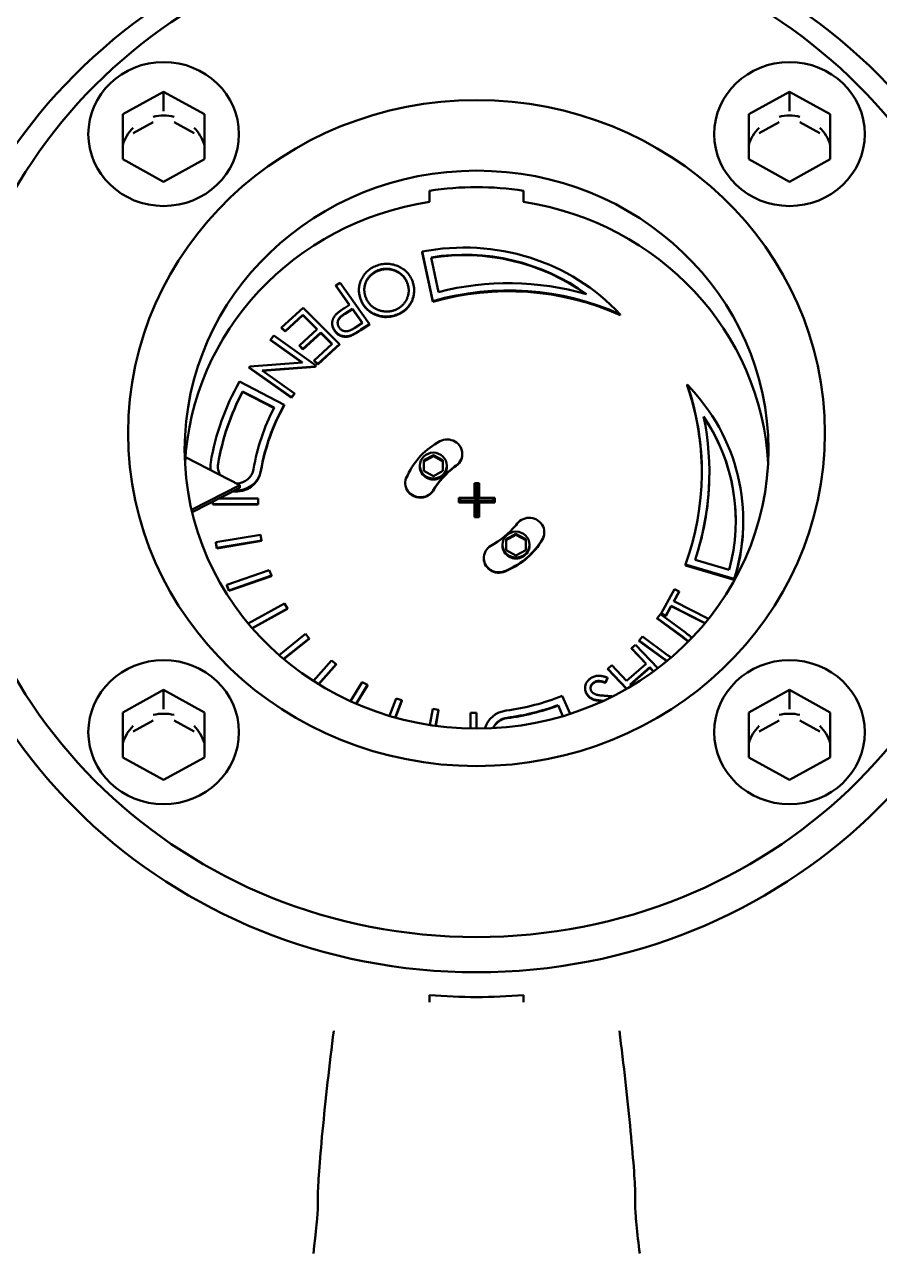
# Model space of a CAD drawing. Header units: inches. Extents: x 11 to 1621, y 11 to 1332.
# Drawn here: x 759.847 to 761.634, y 372.931 to 375.501 of the extents above; entities that cross this region are included whole.
import ezdxf

# ---------------------------------------------------------------- set-up
doc = ezdxf.new("R2010")
doc.units = ezdxf.units.IN
doc.header["$LTSCALE"] = 48
doc.header["$MEASUREMENT"] = 0
doc.layers.add('Visible (ANSI)', color=7, linetype='Continuous', lineweight=50)

msp = doc.modelspace()

# ---------------------------------------------------------------- linework, layer by layer
at = {"layer": 'Visible (ANSI)'}
for p, q in [((760.052028, 375.313733), (760.137267, 375.360795)), ((760.137267, 375.360795), (760.222506, 375.313733)), ((760.137267, 375.360795), (760.137267, 375.320508)), ((761.360454, 375.313733), (761.445693, 375.360795)), ((761.445693, 375.360795), (761.530932, 375.313733)), ((761.445693, 375.360795), (761.445693, 375.320508)), ((760.052028, 375.219608), (760.052028, 375.313733)), ((760.073769, 375.273938), (760.115527, 375.296994)), ((760.159007, 375.296994), (760.200766, 375.273938)), ((760.222506, 375.313733), (760.222506, 375.219608)), ((761.360454, 375.219608), (761.360454, 375.313733)), ((761.382195, 375.273938), (761.423953, 375.296994)), ((761.467433, 375.296994), (761.509192, 375.273938)), ((761.530932, 375.313733), (761.530932, 375.219608)), ((760.137267, 375.172546), (760.052028, 375.219608)), ((760.222506, 375.219608), (760.137267, 375.172546)), ((761.445693, 375.172546), (761.360454, 375.219608)), ((761.530932, 375.219608), (761.445693, 375.172546)), ((760.693055, 375.153666), (760.693055, 375.130645)), ((760.889905, 375.130645), (760.889905, 375.153666)), ((760.677595, 375.02636), (760.699913, 374.923012)), ((760.677595, 375.024518), (760.677595, 375.02636)), ((760.699913, 374.92117), (760.677595, 375.024518)), ((760.711904, 374.941948), (760.696262, 375.014381)), ((760.586071, 374.987324), (760.586071, 374.986403)), ((760.497386, 374.95548), (760.506418, 374.96135)), ((760.506418, 374.96135), (760.567807, 374.874958)), ((760.64607, 374.962637), (760.64607, 374.961716)), ((760.497386, 374.954559), (760.497386, 374.95548)), ((760.525916, 374.915314), (760.497386, 374.95548)), ((760.525469, 374.915022), (760.497386, 374.954559)), ((760.545527, 374.945974), (760.545527, 374.945053)), ((760.660998, 374.945459), (760.660998, 374.944538)), ((760.383841, 374.8675), (760.42889, 374.908806)), ((760.42889, 374.908806), (760.50481, 374.833078)), ((760.516531, 374.897089), (760.531945, 374.906846)), ((760.516531, 374.896168), (760.531945, 374.905925)), ((760.525916, 374.915314), (760.519468, 374.911111)), ((760.531945, 374.906846), (760.552813, 374.877471)), ((760.531945, 374.906846), (760.531945, 374.905925)), ((760.531945, 374.905925), (760.552366, 374.87718)), ((760.549944, 374.925132), (760.549944, 374.924211)), ((760.699913, 374.923012), (760.699913, 374.92117)), ((760.391305, 374.860046), (760.428448, 374.894108)), ((760.428448, 374.893188), (760.391305, 374.859125)), ((760.428448, 374.893188), (760.428448, 374.894108)), ((760.428448, 374.894108), (760.458238, 374.864396)), ((760.457757, 374.863955), (760.428448, 374.893188)), ((760.625467, 374.894055), (760.625467, 374.894976)), ((761.091841, 374.895233), (761.091841, 374.893391)), ((760.383841, 374.866579), (760.383841, 374.8675)), ((760.391305, 374.860046), (760.383841, 374.8675)), ((760.391305, 374.859125), (760.383841, 374.866579)), ((760.391305, 374.860046), (760.391305, 374.859125)), ((760.458238, 374.864396), (760.421095, 374.830333)), ((760.428536, 374.822921), (760.465679, 374.856983)), ((760.465679, 374.856063), (760.428536, 374.822)), ((760.465679, 374.856063), (760.465679, 374.856983)), ((760.465679, 374.856983), (760.489418, 374.833311)), ((760.488937, 374.832869), (760.465679, 374.856063)), ((760.489567, 374.87674), (760.489567, 374.875819)), ((760.495001, 374.860374), (760.495001, 374.861295)), ((760.552813, 374.877471), (760.536847, 374.867081)), ((760.54981, 374.863259), (760.567807, 374.874958)), ((760.567807, 374.874037), (760.54981, 374.862338)), ((760.567807, 374.874037), (760.567807, 374.874958)), ((760.360691, 374.841953), (760.367492, 374.850695)), ((760.360691, 374.841032), (760.360691, 374.841953)), ((760.427446, 374.794522), (760.360691, 374.841953)), ((760.426274, 374.794434), (760.360691, 374.841032)), ((760.367492, 374.850695), (760.4558, 374.787955)), ((760.421095, 374.829412), (760.421095, 374.830333)), ((760.421095, 374.830333), (760.428536, 374.822921)), ((760.428536, 374.822), (760.421095, 374.829412)), ((760.489418, 374.833311), (760.451944, 374.798952)), ((760.45943, 374.791476), (760.50481, 374.833078)), ((760.50481, 374.832157), (760.45943, 374.790556)), ((760.50481, 374.832157), (760.50481, 374.833078)), ((760.527992, 374.850047), (760.527992, 374.850968)), ((760.428536, 374.822), (760.428536, 374.822921)), ((760.317431, 374.786265), (760.315952, 374.784365)), ((760.315952, 374.783444), (760.315952, 374.784365)), ((760.40426, 374.721624), (760.315952, 374.784365)), ((760.40426, 374.720703), (760.315952, 374.783444)), ((760.317431, 374.786265), (760.427446, 374.794522)), ((760.454365, 374.786117), (760.343135, 374.777987)), ((760.343135, 374.777987), (760.41073, 374.729966)), ((760.454365, 374.785197), (760.34431, 374.777152)), ((760.451944, 374.798031), (760.451944, 374.798952)), ((760.451944, 374.798952), (760.45943, 374.791476)), ((760.45943, 374.790556), (760.451944, 374.798031)), ((760.4558, 374.787955), (760.454365, 374.786117)), ((760.4558, 374.787034), (760.454365, 374.785197)), ((760.454365, 374.785197), (760.454365, 374.786117)), ((760.4558, 374.787034), (760.4558, 374.787955)), ((760.45943, 374.790556), (760.45943, 374.791476)), ((760.389543, 374.706238), (760.295838, 374.754552)), ((760.302425, 374.734046), (760.368439, 374.70001)), ((760.302425, 374.734046), (760.302425, 374.733125)), ((760.302425, 374.733125), (760.368062, 374.699283)), ((760.41073, 374.729966), (760.40426, 374.721624)), ((760.41073, 374.729045), (760.40426, 374.720703)), ((760.41073, 374.729045), (760.41073, 374.729966)), ((761.231736, 374.746653), (761.231736, 374.748495)), ((760.389543, 374.706238), (760.389543, 374.704396)), ((760.40426, 374.720703), (760.40426, 374.721624)), ((760.681067, 374.58985), (760.701123, 374.600923)), ((760.701123, 374.598621), (760.681067, 374.587547)), ((760.701123, 374.600923), (760.721179, 374.58985)), ((760.701123, 374.598621), (760.701123, 374.600923)), ((760.721179, 374.587547), (760.701123, 374.598621)), ((760.761625, 374.603309), (760.761625, 374.602388)), ((760.296507, 374.537985), (760.182791, 374.596243)), ((760.234957, 374.577012), (760.234957, 374.57517)), ((760.672777, 374.578776), (760.672777, 374.576935)), ((760.681067, 374.567703), (760.681067, 374.58985)), ((760.721179, 374.58985), (760.721179, 374.567703)), ((760.729469, 374.578776), (760.729469, 374.576935)), ((760.745466, 374.577002), (760.745466, 374.576081)), ((760.701123, 374.55663), (760.681067, 374.567703)), ((760.721179, 374.567703), (760.701123, 374.55663)), ((761.278185, 374.564981), (761.278185, 374.56406)), ((760.195629, 374.486305), (760.296507, 374.537985)), ((760.296507, 374.53223), (760.196841, 374.48117)), ((760.296507, 374.537985), (760.296507, 374.53223)), ((760.642392, 374.542652), (760.642392, 374.541732)), ((760.700433, 374.52552), (760.700433, 374.52644)), ((760.787122, 374.511131), (760.787122, 374.542217)), ((760.787122, 374.542217), (760.797015, 374.542217)), ((760.792068, 374.536812), (760.787122, 374.542217)), ((760.792068, 374.536812), (760.797015, 374.542217)), ((760.792068, 374.505727), (760.792068, 374.536812)), ((760.797015, 374.542217), (760.797015, 374.511131)), ((760.240443, 374.498081), (760.240443, 374.503508)), ((760.240443, 374.49716), (760.240443, 374.498081)), ((760.334931, 374.498081), (760.240443, 374.498081)), ((760.334931, 374.49716), (760.240443, 374.49716)), ((760.334931, 374.510129), (760.253367, 374.510129)), ((760.334931, 374.498081), (760.334931, 374.510129)), ((760.334931, 374.49716), (760.334931, 374.498081)), ((760.754616, 374.501671), (760.754616, 374.511131)), ((760.754616, 374.511131), (760.787122, 374.511131)), ((760.754616, 374.511131), (760.759562, 374.505727)), ((760.759562, 374.505727), (760.754616, 374.501671)), ((760.787122, 374.501671), (760.754616, 374.501671)), ((760.759562, 374.505727), (760.792068, 374.505727)), ((760.792068, 374.505727), (760.787122, 374.511131)), ((760.792068, 374.505727), (760.787122, 374.501671)), ((760.787122, 374.470586), (760.787122, 374.501671)), ((760.792068, 374.505727), (760.797015, 374.511131)), ((760.792068, 374.505727), (760.792068, 374.474642)), ((760.792068, 374.505727), (760.797015, 374.501671)), ((760.792068, 374.505727), (760.824574, 374.505727)), ((760.797015, 374.511131), (760.82952, 374.511131)), ((760.82952, 374.501671), (760.797015, 374.501671)), ((760.797015, 374.501671), (760.797015, 374.470586)), ((760.824574, 374.505727), (760.82952, 374.511131)), ((760.824574, 374.505727), (760.82952, 374.501671)), ((760.82952, 374.511131), (760.82952, 374.501671)), ((760.792068, 374.474642), (760.787122, 374.470586)), ((760.797015, 374.470586), (760.787122, 374.470586)), ((760.792068, 374.474642), (760.797015, 374.470586)), ((761.34907, 374.463713), (761.34907, 374.461871)), ((760.33968, 374.434131), (760.246627, 374.41844)), ((760.246627, 374.41844), (760.246627, 374.417519)), ((760.248815, 374.406575), (760.246627, 374.41844)), ((760.248815, 374.405654), (760.246627, 374.417519)), ((760.341867, 374.422266), (760.248815, 374.406575)), ((760.341867, 374.421345), (760.248815, 374.405654)), ((760.341867, 374.422266), (760.33968, 374.434131)), ((760.341867, 374.421345), (760.341867, 374.422266)), ((760.853328, 374.424893), (760.873937, 374.436271)), ((760.873937, 374.433969), (760.853328, 374.42259)), ((760.853328, 374.402135), (760.853328, 374.424893)), ((760.873937, 374.436271), (760.894546, 374.424893)), ((760.873937, 374.433969), (760.873937, 374.436271)), ((760.894546, 374.42259), (760.873937, 374.433969)), ((760.894546, 374.424893), (760.894546, 374.402135)), ((760.933013, 374.43941), (760.933013, 374.438489)), ((760.248815, 374.405654), (760.248815, 374.406575)), ((760.84559, 374.413514), (760.84559, 374.411672)), ((760.873937, 374.390756), (760.853328, 374.402135)), ((760.894546, 374.402135), (760.873937, 374.390756)), ((760.902283, 374.413514), (760.902283, 374.411672)), ((760.806592, 374.385627), (760.806592, 374.384706)), ((761.228262, 374.3698), (761.228262, 374.371642)), ((761.228262, 374.371642), (761.33009, 374.34195)), ((761.33009, 374.340108), (761.228262, 374.3698)), ((761.319338, 374.360829), (761.248313, 374.381539)), ((760.358156, 374.360076), (760.269366, 374.329171)), ((760.362464, 374.348755), (760.273675, 374.31785)), ((760.362464, 374.347834), (760.273675, 374.316929)), ((760.362464, 374.348755), (760.358156, 374.360076)), ((760.362464, 374.347834), (760.362464, 374.348755)), ((760.8553, 374.359482), (760.8553, 374.360403)), ((761.33009, 374.34195), (761.33009, 374.340108)), ((760.269366, 374.329171), (760.269366, 374.328251)), ((760.273675, 374.31785), (760.269366, 374.329171)), ((760.273675, 374.316929), (760.269366, 374.328251)), ((760.273675, 374.316929), (760.273675, 374.31785)), ((761.177605, 374.269651), (761.205628, 374.320249)), ((761.214991, 374.315518), (761.203596, 374.29495)), ((761.214991, 374.314598), (761.203995, 374.294748)), ((761.205628, 374.320249), (761.214991, 374.315518)), ((761.214991, 374.314598), (761.214991, 374.315518)), ((760.389798, 374.290215), (760.314288, 374.248524)), ((760.396097, 374.279781), (760.389798, 374.290215)), ((761.203596, 374.29495), (761.27645, 374.258056)), ((760.396097, 374.279781), (760.322346, 374.239061)), ((760.396097, 374.27886), (760.322888, 374.238439)), ((760.396097, 374.27886), (760.396097, 374.279781)), ((761.169134, 374.259664), (761.175825, 374.268006)), ((761.175825, 374.268006), (761.228514, 374.229339)), ((761.177605, 374.26873), (761.177605, 374.269651)), ((761.186968, 374.26492), (761.177605, 374.269651)), ((761.186968, 374.264), (761.177605, 374.26873)), ((761.198385, 374.285552), (761.186968, 374.26492)), ((761.198385, 374.284632), (761.186968, 374.264)), ((761.186968, 374.264), (761.186968, 374.26492)), ((761.198385, 374.284632), (761.198385, 374.285552)), ((761.269512, 374.249533), (761.198385, 374.285552)), ((761.268973, 374.248885), (761.198385, 374.284632)), ((761.169134, 374.258743), (761.169134, 374.259664)), ((761.221823, 374.220998), (761.169134, 374.259664)), ((761.221823, 374.220077), (761.169134, 374.258743)), ((760.433645, 374.226669), (760.378629, 374.182523)), ((760.441743, 374.21744), (760.388088, 374.174385)), ((760.441743, 374.216519), (760.388648, 374.173914)), ((760.441743, 374.21744), (760.433645, 374.226669)), ((760.441743, 374.216519), (760.441743, 374.21744)), ((761.131483, 374.212741), (761.138174, 374.221082)), ((761.131483, 374.21182), (761.131483, 374.212741)), ((761.184172, 374.174074), (761.131483, 374.212741)), ((761.184172, 374.173153), (761.131483, 374.21182)), ((761.138174, 374.221082), (761.190863, 374.182416)), ((761.115349, 374.197018), (761.12352, 374.204114)), ((761.115349, 374.196098), (761.115349, 374.197018)), ((761.146353, 374.164434), (761.115349, 374.197018)), ((761.145874, 374.164017), (761.115349, 374.196098)), ((761.12352, 374.204114), (761.170411, 374.154837)), ((760.488365, 374.17137), (760.450545, 374.128268)), ((760.498016, 374.163626), (760.461137, 374.121596)), ((760.498016, 374.162705), (760.461662, 374.121273)), ((760.498016, 374.163626), (760.488365, 374.17137)), ((760.498016, 374.162705), (760.498016, 374.163626)), ((761.065884, 374.153959), (761.074055, 374.161076)), ((761.074055, 374.161076), (761.105059, 374.128492)), ((761.105059, 374.128492), (761.146353, 374.164434)), ((761.065118, 374.13519), (761.061253, 374.125095)), ((761.065118, 374.134269), (761.061253, 374.124174)), ((761.065118, 374.134269), (761.065118, 374.13519)), ((761.065884, 374.153039), (761.065884, 374.153959)), ((761.105769, 374.112045), (761.065884, 374.153959)), ((761.105203, 374.11172), (761.065884, 374.153039)), ((761.153596, 374.156831), (761.112302, 374.120889)), ((761.153596, 374.155911), (761.112781, 374.120385)), ((761.153596, 374.155911), (761.153596, 374.156831)), ((761.161674, 374.148341), (761.153596, 374.156831)), ((761.161157, 374.147964), (761.153596, 374.155911)), ((760.052028, 374.062479), (760.137267, 374.109541)), ((760.137267, 374.109541), (760.222506, 374.062479)), ((760.137267, 374.109541), (760.137267, 374.069254)), ((760.552295, 374.125998), (760.528065, 374.085864)), ((760.563206, 374.119974), (760.539529, 374.080757)), ((760.563206, 374.119053), (760.53997, 374.080566)), ((760.563206, 374.119974), (760.552295, 374.125998)), ((760.563206, 374.119053), (760.563206, 374.119974)), ((761.018456, 374.113595), (761.018456, 374.112674)), ((761.037117, 374.124618), (761.037117, 374.125539)), ((761.061253, 374.124174), (761.061253, 374.125095)), ((761.112302, 374.120889), (761.115362, 374.117673)), ((761.360454, 374.062479), (761.445693, 374.109541)), ((761.445693, 374.109541), (761.530932, 374.062479)), ((761.445693, 374.109541), (761.445693, 374.069254)), ((760.623493, 374.091932), (760.609528, 374.05524)), ((760.635331, 374.087811), (760.62161, 374.051761)), ((760.635331, 374.08689), (760.621928, 374.051673)), ((760.635331, 374.087811), (760.623493, 374.091932)), ((760.635331, 374.08689), (760.635331, 374.087811)), ((760.986988, 374.059456), (760.970217, 374.097162)), ((761.022653, 374.099361), (761.022653, 374.100282)), ((761.036631, 374.088866), (761.036631, 374.089787)), ((760.052028, 373.968355), (760.052028, 374.062479)), ((760.222506, 374.062479), (760.222506, 373.968355)), ((760.699794, 374.070206), (760.693535, 374.036261)), ((760.712201, 374.068114), (760.699794, 374.070206)), ((760.712201, 374.068114), (760.705994, 374.03445)), ((760.712201, 374.067193), (760.70616, 374.034427)), ((760.712201, 374.067193), (760.712201, 374.068114)), ((760.778882, 374.061481), (760.778882, 374.02882)), ((760.79148, 374.061481), (760.778882, 374.061481)), ((760.79148, 374.061481), (760.79148, 374.028695)), ((760.961786, 374.07764), (760.971947, 374.054798)), ((760.961786, 374.076719), (760.961786, 374.07764)), ((760.961786, 374.076719), (760.971585, 374.054691)), ((761.360454, 373.968355), (761.360454, 374.062479)), ((761.530932, 374.062479), (761.530932, 373.968355)), ((760.073769, 374.022684), (760.115527, 374.04574)), ((760.159007, 374.04574), (760.200766, 374.022684)), ((761.382195, 374.022684), (761.423953, 374.04574)), ((761.467433, 374.04574), (761.509192, 374.022684)), ((760.137267, 373.921292), (760.052028, 373.968355)), ((760.222506, 373.968355), (760.137267, 373.921292)), ((761.445693, 373.921292), (761.360454, 373.968355)), ((761.530932, 373.968355), (761.445693, 373.921292)), ((760.693055, 373.456673), (760.693055, 373.471061)), ((760.889905, 373.471061), (760.889905, 373.456673)), ((760.459792, 373.052079), (760.459792, 373.029058)), ((761.123168, 373.052079), (761.123168, 373.029058))]:
    msp.add_line(p, q, dxfattribs=at)
for centre, major_axis in [((760.79148, 374.629533), (1.161417, 0)), ((760.79148, 374.646799), (1.102362, 0)), ((760.137267, 375.272426), (-0.15748, 0)), ((761.445693, 375.272426), (-0.15748, 0)), ((760.79148, 374.646799), (-0.728346, 0)), ((760.79148, 374.612267), (-0.610236, 0)), ((760.701123, 374.578776), (0.028346, 0)), ((760.873937, 374.413514), (0.028346, 0)), ((760.137267, 374.021172), (-0.15748, 0)), ((761.445693, 374.021172), (-0.15748, 0))]:
    msp.add_ellipse(centre, major_axis=major_axis, ratio=0.95630476, dxfattribs=at)
for centre, major_axis, ratio, start_param, end_param in [((760.137267, 375.226383), (-0.088583, 0), 0.95630476, 4.464433, 4.96034496), ((761.445693, 375.226383), (-0.088583, 0), 0.95630476, 4.464433, 4.96034496), ((760.137267, 375.226383), (-0.088583, 0), 0.95630476, 5.51163056, 6.00754251), ((760.137267, 375.226383), (0.088583, 0), 0.95630476, 0.2756428, 0.77155475), ((761.445693, 375.226383), (-0.088583, 0), 0.95630476, 5.51163056, 6.00754251), ((761.445693, 375.226383), (0.088583, 0), 0.95630476, 0.2756428, 0.77155475), ((760.79148, 374.577735), (-0.610236, 0), 0.95630476, 4.55039103, 4.87438693), ((760.79148, 374.554713), (-0.610236, 0), 0.95630476, 4.87438693, 6.2338539), ((760.79148, 374.554713), (0.610236, 0), 0.95630476, 0.04933141, 1.40879837), ((760.765891, 374.617496), (0.436567, 0), 0.95630476, 0.72782987, 1.77445151), ((760.765891, 374.617496), (0.420819, 0), 0.95630476, 0.91858737, 1.73702047), ((760.765891, 374.616575), (-0.420819, 0), 0.95630476, 4.06645335, 4.87815), ((760.858156, 374.422423), (0.546857, 0), 0.95630476, 1.12926751, 1.86436313), ((760.858156, 374.420581), (-0.546857, 0), 0.95630476, 4.27086017, 5.00595579), ((760.858156, 374.422423), (-0.562605, 0), 0.95630476, 4.41817634, 4.97536487), ((760.79148, 374.499002), (-0.563091, 0), 0.95630476, 5.78870879, 6.12250103), ((760.79148, 374.499002), (-0.547343, 0), 0.95630476, 5.81748455, 6.12250103), ((760.79148, 374.498081), (-0.547343, 0), 0.95630476, 5.81748455, 6.12250103), ((760.647337, 374.564981), (0.6151, 0), 0.95630476, 5.94827538, 6.60046138), ((760.912503, 374.463713), (0.436567, 0), 0.95630476, 5.98722932, 7.03385096), ((760.647337, 374.563139), (0.6151, 0), 0.95630476, 0.00156549, 0.31727607), ((760.79148, 374.499002), (-0.472382, 0), 0.95630476, 5.82205244, 6.12250103), ((760.79148, 374.499002), (-0.456634, 0), 0.95630476, 5.78870879, 6.12250103), ((760.79148, 374.49716), (-0.456634, 0), 0.95630476, 5.78870879, 6.12250103), ((760.647337, 374.564981), (0.630848, 0), 0.95630476, 5.97422032, 6.47779045), ((760.912503, 374.463713), (0.420819, 0), 0.95630476, 6.02466036, 6.85544603), ((760.912503, 374.462792), (0.420819, 0), 0.95630476, 0.00114411, 0.57106909), ((760.79148, 374.498081), (0.15748, 0), 0.95630476, 2.07942296, 2.72433511), ((760.730129, 374.603309), (0.031496, 0), 0.95630476, 5.22101561, 8.36260827), ((760.730129, 374.602388), (0.031496, 0), 0.95630476, 5.22101561, 6.28318531), ((760.288186, 374.577012), (-0.053228, 0), 0.95630476, 6.12250103, 6.43738385), ((760.288186, 374.57517), (-0.053228, 0), 0.95630476, 0, 0.1148311), ((760.288186, 374.577012), (-0.03748, 0), 0.95630476, 6.12250103, 6.81682286), ((760.288186, 374.576091), (-0.03748, 0), 0.95630476, 6.12250103, 6.27033913), ((760.288186, 374.577012), (0.03748, 0), 0.95630476, 4.7659294, 6.12250103), ((760.701123, 374.576935), (0.028346, 0), 0.95630476, 3.14159265, 6.28318531), ((760.863332, 374.437376), (0.187644, 0), 0.95630476, 2.24994964, 2.62221843), ((760.863332, 374.436455), (-0.187644, 0), 0.95630476, 5.39154229, 5.76381108), ((760.288186, 374.57517), (0.053228, 0), 0.95630476, 4.59032821, 6.12250103), ((760.288186, 374.577012), (0.053228, 0), 0.95630476, 4.64809359, 6.12250103), ((760.673888, 374.542652), (-0.031496, 0), 0.95630476, 5.70504823, 8.85641757), ((760.647337, 374.56406), (0.630848, 0), 0.95630476, 5.97568047, 6.28318531), ((760.673888, 374.541732), (-0.031496, 0), 0.95630476, 0, 2.57323226), ((760.901517, 374.43941), (0.031496, 0), 0.95630476, 5.77455867, 8.91615133), ((760.728001, 374.566793), (-0.187644, 0), 0.95630476, 2.09017055, 2.46243934), ((760.912503, 374.461871), (0.436567, 0), 0.95630476, 5.98722932, 6.28318531), ((760.79148, 374.498081), (-0.15748, 0), 0.95630476, 1.98805387, 2.63296602), ((760.79148, 374.49716), (-0.15748, 0), 0.95630476, 1.98805387, 2.63296602), ((760.901517, 374.438489), (0.031496, 0), 0.95630476, 5.77455867, 6.28318531), ((760.838088, 374.385627), (-0.031496, 0), 0.95630476, 5.28074937, 8.43211871), ((760.873937, 374.411672), (0.028346, 0), 0.95630476, 3.14159265, 6.28318531), ((760.838088, 374.384706), (-0.031496, 0), 0.95630476, 0, 2.1489334), ((760.79148, 374.499002), (-0.456634, 0), 0.95630476, 1.70649668, 1.97297204), ((760.137267, 373.975129), (-0.088583, 0), 0.95630476, 4.464433, 4.96034496), ((760.860457, 374.0159), (-0.053228, 0), 0.95630476, 4.84808933, 6.02420939), ((760.79148, 374.499002), (0.472382, 0), 0.95630476, 4.84808933, 5.08122104), ((760.79148, 374.498081), (0.472382, 0), 0.95630476, 4.84808933, 5.08122104), ((761.445693, 373.975129), (-0.088583, 0), 0.95630476, 4.464433, 4.96034496), ((760.137267, 373.975129), (-0.088583, 0), 0.95630476, 5.51163056, 6.00754251), ((760.137267, 373.975129), (0.088583, 0), 0.95630476, 0.2756428, 0.77155475), ((760.860457, 374.0159), (0.03748, 0), 0.95630476, 1.70649668, 2.74877407), ((760.860457, 374.014979), (-0.03748, 0), 0.95630476, 4.84808933, 5.8616851), ((761.445693, 373.975129), (-0.088583, 0), 0.95630476, 5.51163056, 6.00754251), ((761.445693, 373.975129), (0.088583, 0), 0.95630476, 0.2756428, 0.77155475), ((760.79148, 374.577735), (1.161417, 0), 0.95630476, 4.62754145, 4.79723651), ((760.492825, 373.315628), (-0.031628, -0.275588), 0.03458935, 4.4196526, 5.99044893), ((761.090135, 373.315628), (0.031628, -0.275588), 0.03458935, 0.29273638, 1.86353271), ((760.450354, 372.953758), (-0.009036, -0.07874), 0.03458935, 1.27805995, 2.84885627), ((761.132606, 372.953758), (0.009036, -0.07874), 0.03458935, 3.43432903, 5.00512536)]:
    msp.add_ellipse(centre, major_axis=major_axis, ratio=ratio, start_param=start_param, end_param=end_param, dxfattribs=at)
for points, knots in [([(760.549944, 374.925132), (760.549249, 374.926894), (760.547881, 374.93036), (760.546544, 374.935709), (760.545666, 374.941012), (760.545442, 374.946315), (760.545733, 374.951603), (760.546668, 374.956867), (760.5481, 374.962129), (760.55013, 374.96729), (760.552622, 374.972262), (760.555544, 374.976917), (760.558893, 374.981188), (760.562666, 374.985059), (760.56682, 374.988575), (760.571393, 374.991688), (760.576386, 374.994408), (760.579939, 374.995886), (760.581743, 374.996637)], [0, 0, 0, 0, 0.00015098411, 0.00029704723, 0.00044046426, 0.00058127275, 0.00072216621, 0.00086473172, 0.00100902401, 0.00115793068, 0.0013065069, 0.00145096609, 0.00159299329, 0.00173410405, 0.00187499411, 0.00201796537, 0.00216420756, 0.00231513352, 0.00231513352, 0.00231513352, 0.00231513352]), ([(760.560433, 374.929166), (760.560044, 374.930132), (760.559276, 374.932039), (760.558374, 374.934956), (760.557665, 374.937869), (760.557156, 374.940789), (760.556845, 374.943709), (760.556736, 374.946629), (760.556818, 374.949551), (760.557131, 374.952457), (760.557642, 374.955326), (760.558322, 374.958144), (760.559204, 374.960891), (760.560292, 374.963554), (760.561561, 374.966149), (760.563011, 374.968682), (760.564676, 374.971129), (760.566504, 374.973499), (760.568509, 374.975737), (760.570622, 374.977864), (760.572897, 374.979807), (760.575267, 374.981627), (760.577787, 374.983276), (760.580408, 374.984805), (760.583178, 374.986161), (760.585101, 374.986934), (760.586071, 374.987324)], [0, 0, 0, 0, 0.00008296223, 0.00016360182, 0.00024348469, 0.00032237621, 0.00040059375, 0.00047846293, 0.00055631372, 0.00063453127, 0.00071231055, 0.00078931947, 0.00086601808, 0.00094225303, 0.00101818706, 0.00109541452, 0.00117330819, 0.00125191706, 0.00133112435, 0.00140929309, 0.00148675079, 0.00156460159, 0.00164202848, 0.00172045916, 0.00179964839, 0.00188020907, 0.00188020907, 0.00188020907, 0.00188020907]), ([(760.55677, 374.946374), (760.556777, 374.947124), (760.556841, 374.948851), (760.557131, 374.951537), (760.557642, 374.954406), (760.558322, 374.957223), (760.559204, 374.95997), (760.560292, 374.962633), (760.561561, 374.965229), (760.563011, 374.967761), (760.564676, 374.970208), (760.566504, 374.972578), (760.568509, 374.974816), (760.570622, 374.976943), (760.572897, 374.978886), (760.575267, 374.980706), (760.577787, 374.982355), (760.580408, 374.983884), (760.583178, 374.985241), (760.585101, 374.986013), (760.586071, 374.986403)], [0.00049621708, 0.00049621708, 0.00049621708, 0.00049621708, 0.00055631372, 0.00063453127, 0.00071231055, 0.00078931947, 0.00086601808, 0.00094225303, 0.00101818706, 0.00109541452, 0.00117330819, 0.00125191706, 0.00133112435, 0.00140929309, 0.00148675079, 0.00156460159, 0.00164202848, 0.00172045916, 0.00179964839, 0.00188020907, 0.00188020907, 0.00188020907, 0.00188020907]), ([(760.581743, 374.996637), (760.583608, 374.997305), (760.587279, 374.998622), (760.592916, 374.99996), (760.598519, 375.000782), (760.6041, 375.001038), (760.609654, 375.000732), (760.615187, 374.999916), (760.620681, 374.998495), (760.626092, 374.996589), (760.631296, 374.994226), (760.636145, 374.991433), (760.640596, 374.988262), (760.644665, 374.984731), (760.648293, 374.980782), (760.651511, 374.976452), (760.654364, 374.971768), (760.65588, 374.968412), (760.656647, 374.966713)], [0, 0, 0, 0, 0.00015290759, 0.0003010216, 0.00044512658, 0.00058778207, 0.00072936667, 0.00087188089, 0.00101699411, 0.00116583812, 0.00131430359, 0.00145889256, 0.00159991713, 0.00174000563, 0.00188022416, 0.00202128614, 0.00216618768, 0.00231472204, 0.00231472204, 0.00231472204, 0.00231472204]), ([(760.586071, 374.987324), (760.587534, 374.987844), (760.59042, 374.988869), (760.594854, 374.989918), (760.599284, 374.990546), (760.60371, 374.990709), (760.608133, 374.990453), (760.612545, 374.989779), (760.616949, 374.988639), (760.621298, 374.987094), (760.625482, 374.985159), (760.629423, 374.982929), (760.633015, 374.980328), (760.636301, 374.977429), (760.639254, 374.9742), (760.641863, 374.970646), (760.644185, 374.966791), (760.645435, 374.964037), (760.64607, 374.962637)], [0, 0, 0, 0, 0.00011953058, 0.00023582272, 0.00034926428, 0.00046217444, 0.00057463419, 0.00068833212, 0.00080395605, 0.000923722, 0.00104331247, 0.0011596935, 0.00127409315, 0.00138785823, 0.00150179101, 0.0016171394, 0.00173538524, 0.0018575607, 0.0018575607, 0.0018575607, 0.0018575607]), ([(760.586071, 374.986403), (760.587534, 374.986923), (760.59042, 374.987949), (760.594854, 374.988997), (760.599284, 374.989625), (760.60371, 374.989788), (760.608133, 374.989532), (760.612545, 374.988858), (760.616949, 374.987718), (760.621298, 374.986173), (760.625482, 374.984238), (760.629423, 374.982008), (760.633015, 374.979407), (760.636301, 374.976508), (760.639254, 374.973279), (760.641863, 374.969725), (760.644185, 374.96587), (760.645435, 374.963116), (760.64607, 374.961716)], [0, 0, 0, 0, 0.00011953058, 0.00023582272, 0.00034926428, 0.00046217444, 0.00057463419, 0.00068833212, 0.00080395605, 0.000923722, 0.00104331247, 0.0011596935, 0.00127409315, 0.00138785823, 0.00150179101, 0.0016171394, 0.00173538524, 0.0018575607, 0.0018575607, 0.0018575607, 0.0018575607]), ([(760.64607, 374.962637), (760.646461, 374.961671), (760.647237, 374.959753), (760.648114, 374.956812), (760.648866, 374.953895), (760.649375, 374.950972), (760.649649, 374.948043), (760.649777, 374.945117), (760.649656, 374.942188), (760.649348, 374.939276), (760.648848, 374.936395), (760.64813, 374.933577), (760.647254, 374.930821), (760.64616, 374.928139), (760.64491, 374.925514), (760.643441, 374.92297), (760.641779, 374.920501), (760.639955, 374.9181), (760.63798, 374.91582), (760.635904, 374.913666), (760.633682, 374.911706), (760.631368, 374.909882), (760.628936, 374.908237), (760.626399, 374.906749), (760.623756, 374.905409), (760.62191, 374.904663), (760.620984, 374.904289)], [0, 0, 0, 0, 0.00008308521, 0.00016492703, 0.00024505778, 0.00032406625, 0.00040234476, 0.00048089374, 0.00055887835, 0.00063721184, 0.00071566331, 0.00079291654, 0.00086972885, 0.00094660341, 0.00102367479, 0.00110101673, 0.00117950071, 0.0012591364, 0.00133896409, 0.00141688324, 0.00149400425, 0.00157065238, 0.00164680585, 0.00172235384, 0.00179889371, 0.00187601679, 0.00187601679, 0.00187601679, 0.00187601679]), ([(760.656647, 374.966713), (760.657111, 374.965549), (760.658033, 374.963239), (760.65914, 374.959699), (760.659972, 374.956133), (760.660574, 374.952551), (760.660928, 374.948953), (760.661036, 374.945335), (760.660912, 374.941693), (760.6605, 374.938057), (760.659897, 374.934449), (760.659028, 374.930924), (760.657953, 374.927491), (760.65662, 374.924171), (760.655067, 374.920949), (760.653301, 374.917823), (760.651311, 374.91479), (760.649082, 374.911894), (760.646679, 374.909123), (760.644104, 374.906533), (760.641368, 374.904135), (760.638498, 374.901911), (760.635465, 374.899879), (760.63228, 374.898048), (760.628956, 374.896375), (760.626637, 374.895446), (760.625467, 374.894976)], [0, 0, 0, 0, 0.00009987854, 0.00019832902, 0.00029615551, 0.0003928094, 0.00048924194, 0.00058585622, 0.00068305307, 0.00078128301, 0.00087914209, 0.00097599377, 0.00107157752, 0.00116649828, 0.00126100652, 0.00135601963, 0.00145144308, 0.00154802269, 0.00164426652, 0.00174013848, 0.00183446768, 0.00192884252, 0.0020233187, 0.00211833349, 0.00221381541, 0.00231118438, 0.00231118438, 0.00231118438, 0.00231118438]), ([(760.64607, 374.961716), (760.646461, 374.96075), (760.647237, 374.958832), (760.648114, 374.955892), (760.648866, 374.952974), (760.649375, 374.950052), (760.649636, 374.947265), (760.649721, 374.945454), (760.649732, 374.944617)], [0, 0, 0, 0, 0.000083085214, 0.000164927034, 0.000245057781, 0.000324066251, 0.000402344759, 0.000469422485, 0.000469422485, 0.000469422485, 0.000469422485]), ([(760.549944, 374.924211), (760.549249, 374.925973), (760.547881, 374.929439), (760.546544, 374.934788), (760.545685, 374.939979), (760.545527, 374.94341), (760.545527, 374.945053)], [0, 0, 0, 0, 0.000150984109, 0.000297047232, 0.000440464264, 0.000572197001, 0.000572197001, 0.000572197001, 0.000572197001]), ([(760.660998, 374.944538), (760.660998, 374.944499), (760.660996, 374.943248), (760.660912, 374.940772), (760.6605, 374.937136), (760.659897, 374.933528), (760.659028, 374.930004), (760.657953, 374.92657), (760.65662, 374.923251), (760.655067, 374.920029), (760.653301, 374.916902), (760.651311, 374.913869), (760.649082, 374.910973), (760.646679, 374.908202), (760.644104, 374.905612), (760.641368, 374.903214), (760.638498, 374.900991), (760.635465, 374.898958), (760.63228, 374.897127), (760.628956, 374.895455), (760.626637, 374.894525), (760.625467, 374.894055)], [0.00058272831, 0.00058272831, 0.00058272831, 0.00058272831, 0.00058585622, 0.00068305307, 0.00078128301, 0.00087914209, 0.00097599377, 0.00107157752, 0.00116649828, 0.00126100652, 0.00135601963, 0.00145144308, 0.00154802269, 0.00164426652, 0.00174013848, 0.00183446768, 0.00192884252, 0.0020233187, 0.00211833349, 0.00221381541, 0.00231118438, 0.00231118438, 0.00231118438, 0.00231118438]), ([(760.519468, 374.911111), (760.518126, 374.910235), (760.51555, 374.908551), (760.511887, 374.906086), (760.508592, 374.90379), (760.505681, 374.901648), (760.503099, 374.899715), (760.500906, 374.897923), (760.499047, 374.896332), (760.497998, 374.895272), (760.497518, 374.894787)], [0, 0, 0, 0, 0.00012388053, 0.000237828305, 0.000341409934, 0.000434664765, 0.00051773405, 0.000591371682, 0.000654514331, 0.000707683315, 0.000707683315, 0.000707683315, 0.000707683315]), ([(760.625467, 374.894976), (760.623565, 374.894291), (760.61983, 374.892946), (760.614086, 374.891592), (760.608405, 374.89073), (760.602751, 374.890421), (760.597151, 374.890711), (760.591583, 374.891506), (760.586073, 374.892904), (760.58065, 374.894787), (760.57545, 374.897156), (760.570587, 374.899951), (760.566129, 374.903148), (760.562073, 374.906757), (760.558402, 374.910748), (760.555138, 374.91516), (760.55227, 374.919962), (760.550727, 374.923392), (760.549944, 374.925132)], [0, 0, 0, 0, 0.00015581792, 0.00030613583, 0.00045308209, 0.00059680309, 0.00073992988, 0.0008827955, 0.00102818804, 0.00117671152, 0.00132505115, 0.00146951756, 0.00161155187, 0.00175187124, 0.00189398979, 0.00203742846, 0.00218493948, 0.00233690152, 0.00233690152, 0.00233690152, 0.00233690152]), ([(760.625467, 374.894055), (760.623565, 374.89337), (760.61983, 374.892025), (760.614086, 374.890671), (760.608405, 374.889809), (760.602751, 374.8895), (760.597151, 374.88979), (760.591583, 374.890585), (760.586073, 374.891983), (760.58065, 374.893866), (760.57545, 374.896235), (760.570587, 374.89903), (760.566129, 374.902227), (760.562073, 374.905836), (760.558402, 374.909827), (760.555138, 374.914239), (760.55227, 374.919041), (760.550727, 374.922471), (760.549944, 374.924211)], [0, 0, 0, 0, 0.00015581792, 0.00030613583, 0.00045308209, 0.00059680309, 0.00073992988, 0.0008827955, 0.00102818804, 0.00117671152, 0.00132505115, 0.00146951756, 0.00161155187, 0.00175187124, 0.00189398979, 0.00203742846, 0.00218493948, 0.00233690152, 0.00233690152, 0.00233690152, 0.00233690152]), ([(760.620984, 374.904289), (760.620025, 374.903936), (760.618122, 374.903236), (760.615188, 374.902456), (760.61224, 374.901794), (760.609238, 374.901396), (760.606209, 374.901121), (760.603147, 374.9011), (760.600048, 374.90121), (760.596938, 374.901559), (760.593856, 374.902061), (760.590847, 374.902724), (760.587946, 374.903615), (760.585112, 374.904605), (760.582402, 374.905824), (760.579769, 374.907181), (760.577238, 374.908718), (760.57481, 374.910434), (760.572497, 374.912284), (760.57032, 374.914274), (760.568308, 374.91642), (760.56643, 374.918696), (760.564708, 374.921116), (760.563109, 374.923654), (760.561665, 374.92634), (760.560847, 374.928217), (760.560433, 374.929166)], [0, 0, 0, 0, 0.00007874915, 0.00015628127, 0.00023323802, 0.00031082764, 0.00038845216, 0.00046635322, 0.00054544752, 0.00062610536, 0.00070627985, 0.00078514019, 0.00086261886, 0.00093978027, 0.00101629901, 0.0010920688, 0.00116895306, 0.00124605871, 0.00132338715, 0.00140003485, 0.0014767698, 0.00155434505, 0.00163231152, 0.00171130102, 0.00179182841, 0.00187424455, 0.00187424455, 0.00187424455, 0.00187424455]), ([(760.497518, 374.894787), (760.496958, 374.894167), (760.495858, 374.892949), (760.494367, 374.89104), (760.493077, 374.889082), (760.492033, 374.887057), (760.491101, 374.885035), (760.490416, 374.882945), (760.489941, 374.880815), (760.489617, 374.878656), (760.48953, 374.876477), (760.489673, 374.874295), (760.48999, 374.872105), (760.490587, 374.869929), (760.491347, 374.867745), (760.492371, 374.865585), (760.49354, 374.863396), (760.494507, 374.862004), (760.495001, 374.861295)], [0, 0, 0, 0, 0.000065451087, 0.00012854783, 0.000190184202, 0.000250040123, 0.000308743732, 0.000366546159, 0.000424675927, 0.00048257402, 0.000540540349, 0.000598561209, 0.000657094877, 0.00071683445, 0.000778009891, 0.000840704387, 0.000906104721, 0.000974121905, 0.000974121905, 0.000974121905, 0.000974121905]), ([(760.504342, 374.867356), (760.503855, 374.868104), (760.502897, 374.869577), (760.501868, 374.871977), (760.501261, 374.874472), (760.500977, 374.877023), (760.50114, 374.879573), (760.501685, 374.882059), (760.502689, 374.884429), (760.503825, 374.886327), (760.505004, 374.887811), (760.506095, 374.888984), (760.507343, 374.890236), (760.508822, 374.891499), (760.510477, 374.892824), (760.512309, 374.894223), (760.514343, 374.895658), (760.515785, 374.896601), (760.516531, 374.897089)], [0, 0, 0, 0, 0.000069703346, 0.000137202673, 0.000204270115, 0.000272056602, 0.000339624959, 0.000405777908, 0.000472343, 0.000541284194, 0.000578301304, 0.000619784263, 0.000665518348, 0.000715243926, 0.000769848915, 0.000828965888, 0.000892743625, 0.000961250682, 0.000961250682, 0.000961250682, 0.000961250682]), ([(760.501055, 374.876915), (760.501072, 374.877499), (760.501198, 374.878917), (760.501685, 374.881139), (760.502689, 374.883508), (760.503825, 374.885406), (760.505004, 374.88689), (760.506095, 374.888063), (760.507343, 374.889315), (760.508822, 374.890579), (760.510477, 374.891903), (760.512309, 374.893302), (760.514343, 374.894737), (760.515785, 374.89568), (760.516531, 374.896168)], [0.000293399479, 0.000293399479, 0.000293399479, 0.000293399479, 0.000339624959, 0.000405777908, 0.000472343, 0.000541284194, 0.000578301304, 0.000619784263, 0.000665518348, 0.000715243926, 0.000769848915, 0.000828965888, 0.000892743625, 0.000961250682, 0.000961250682, 0.000961250682, 0.000961250682]), ([(760.495001, 374.860374), (760.494507, 374.861084), (760.49354, 374.862475), (760.492371, 374.864665), (760.491347, 374.866825), (760.490587, 374.869008), (760.48999, 374.871184), (760.489673, 374.873374), (760.489572, 374.874918), (760.489567, 374.875732), (760.489567, 374.875819)], [0, 0, 0, 0, 0.000068120358, 0.000133619896, 0.000196409492, 0.000257677729, 0.000317507919, 0.000376130376, 0.000434239246, 0.000441207732, 0.000441207732, 0.000441207732, 0.000441207732]), ([(760.495001, 374.861295), (760.495512, 374.860604), (760.496516, 374.859249), (760.498183, 374.857388), (760.499928, 374.85571), (760.501769, 374.854227), (760.503692, 374.852919), (760.505738, 374.851857), (760.507841, 374.850932), (760.510025, 374.850221), (760.512259, 374.849696), (760.514504, 374.849339), (760.516755, 374.84914), (760.519002, 374.84914), (760.521253, 374.849339), (760.523504, 374.8497), (760.525769, 374.850218), (760.527245, 374.850716), (760.527992, 374.850968)], [0, 0, 0, 0, 0.000067638219, 0.000132697267, 0.000195561024, 0.000256654766, 0.000316441553, 0.000375629592, 0.000434304566, 0.000493203044, 0.000551748373, 0.000609932969, 0.000666988407, 0.000724381339, 0.000781436777, 0.000839621373, 0.00089871305, 0.000959210512, 0.000959210512, 0.000959210512, 0.000959210512]), ([(760.527992, 374.850047), (760.527245, 374.849795), (760.525769, 374.849297), (760.523504, 374.848779), (760.521253, 374.848418), (760.519002, 374.848219), (760.516755, 374.848219), (760.514504, 374.848418), (760.512259, 374.848775), (760.510025, 374.8493), (760.507841, 374.850011), (760.505738, 374.850937), (760.503692, 374.851998), (760.501769, 374.853307), (760.499928, 374.854789), (760.498183, 374.856467), (760.496516, 374.858328), (760.495512, 374.859683), (760.495001, 374.860374)], [0, 0, 0, 0, 0.00006053383, 0.000119661029, 0.000177880603, 0.00023497034, 0.000292397774, 0.00034948751, 0.000407707084, 0.000466287607, 0.000525221492, 0.000583931739, 0.000643155358, 0.000702978086, 0.000764108554, 0.000827010101, 0.000892108259, 0.000959787139, 0.000959787139, 0.000959787139, 0.000959787139]), ([(760.536847, 374.867081), (760.536107, 374.866605), (760.534684, 374.865689), (760.53258, 374.864442), (760.530607, 374.86335), (760.52879, 374.862354), (760.527049, 374.861581), (760.525453, 374.860928), (760.523987, 374.860398), (760.522206, 374.859963), (760.520057, 374.859638), (760.517484, 374.859695), (760.514917, 374.860113), (760.512425, 374.860955), (760.510032, 374.86207), (760.507885, 374.863561), (760.50592, 374.865285), (760.504871, 374.866661), (760.504342, 374.867356)], [0, 0, 0, 0, 0.000067942929, 0.000130632108, 0.00018841481, 0.00024161035, 0.000290005176, 0.000334464074, 0.000373832215, 0.000409183985, 0.000474350625, 0.000538826445, 0.000604260167, 0.00067180184, 0.00073948991, 0.000806219475, 0.000873238031, 0.000941529264, 0.000941529264, 0.000941529264, 0.000941529264]), ([(760.527992, 374.850968), (760.528569, 374.851187), (760.529839, 374.851667), (760.531844, 374.852614), (760.53413, 374.853814), (760.536745, 374.85518), (760.539585, 374.856886), (760.54275, 374.858771), (760.546185, 374.860933), (760.548567, 374.862462), (760.54981, 374.863259)], [0, 0, 0, 0, 0.000047244846, 0.000103887347, 0.00017007835, 0.000245843384, 0.000330610561, 0.000425294469, 0.000529741388, 0.000643664917, 0.000643664917, 0.000643664917, 0.000643664917]), ([(760.54981, 374.862338), (760.548567, 374.861541), (760.546185, 374.860012), (760.54275, 374.857851), (760.539585, 374.855965), (760.536745, 374.854259), (760.53413, 374.852893), (760.531844, 374.851693), (760.529839, 374.850746), (760.528569, 374.850266), (760.527992, 374.850047)], [0, 0, 0, 0, 0.000114049345, 0.000218611615, 0.000313400092, 0.000398260884, 0.000474109593, 0.000540373696, 0.000597078753, 0.000644375776, 0.000644375776, 0.000644375776, 0.000644375776]), ([(761.234289, 374.210723), (761.234198, 374.210827), (761.234106, 374.210929), (761.234013, 374.21103), (761.233689, 374.21138), (761.233344, 374.211714), (761.232997, 374.212044), (761.232583, 374.212437), (761.232165, 374.212825), (761.231738, 374.213205), (761.231247, 374.213644), (761.230744, 374.214072), (761.230237, 374.214493), (761.229661, 374.214972), (761.229078, 374.215442), (761.228492, 374.215908), (761.227833, 374.216433), (761.227171, 374.216954), (761.226505, 374.217471), (761.225773, 374.218039), (761.225037, 374.218603), (761.224296, 374.21916), (761.223476, 374.219778), (761.22265, 374.220388), (761.221823, 374.220998)], [0.00001986669, 0.00001986669, 0.00001986669, 0.00001986669, 0.000030606845, 0.000030606845, 0.000030606845, 0.00006782602, 0.00006782602, 0.00006782602, 0.000112169305, 0.000112169305, 0.000112169305, 0.000163310253, 0.000163310253, 0.000163310253, 0.000221300567, 0.000221300567, 0.000221300567, 0.000286529687, 0.000286529687, 0.000286529687, 0.000358222815, 0.000358222815, 0.000358222815, 0.000437617976, 0.000437617976, 0.000437617976, 0.000437617976]), ([(761.233851, 374.210281), (761.233575, 374.21057), (761.232876, 374.211244), (761.231682, 374.212352), (761.230175, 374.213636), (761.228422, 374.215049), (761.226442, 374.216605), (761.224222, 374.218306), (761.22265, 374.219467), (761.221823, 374.220077)], [0.00003675241, 0.00003675241, 0.00003675241, 0.00003675241, 0.00006782602, 0.000112169305, 0.000163310253, 0.000221300567, 0.000286529687, 0.000358222815, 0.000437617976, 0.000437617976, 0.000437617976, 0.000437617976]), ([(761.228514, 374.229339), (761.229461, 374.228634), (761.231306, 374.227258), (761.233932, 374.225155), (761.236395, 374.223126), (761.23862, 374.221082), (761.240329, 374.219449), (761.241274, 374.218474), (761.241553, 374.218179)], [0, 0, 0, 0, 0.05429577, 0.105843458, 0.154931705, 0.201333921, 0.245367145, 0.264210185, 0.264210185, 0.264210185, 0.264210185]), ([(761.189732, 374.170103), (761.188948, 374.170645), (761.187091, 374.171964), (761.185246, 374.173298), (761.184172, 374.174074)], [0.000415737706, 0.000415737706, 0.000415737706, 0.000415737706, 0.000489358903, 0.00059173907, 0.00059173907, 0.00059173907, 0.00059173907]), ([(761.189126, 374.169604), (761.188547, 374.170009), (761.186891, 374.171188), (761.185246, 374.172377), (761.184172, 374.173153)], [0.0004347599, 0.0004347599, 0.0004347599, 0.0004347599, 0.000489358903, 0.00059173907, 0.00059173907, 0.00059173907, 0.00059173907]), ([(761.190863, 374.182416), (761.191607, 374.181874), (761.193028, 374.180839), (761.195043, 374.179363), (761.196735, 374.178163), (761.197747, 374.177452), (761.198156, 374.177171)], [0, 0, 0, 0, 0.000071229369, 0.000136064464, 0.000193383138, 0.000231742352, 0.000231742352, 0.000231742352, 0.000231742352]), ([(761.022653, 374.100282), (761.022061, 374.101248), (761.020893, 374.103151), (761.019599, 374.106202), (761.018782, 374.109353), (761.018402, 374.11257), (761.018486, 374.115797), (761.019053, 374.118977), (761.020049, 374.122096), (761.021535, 374.12509), (761.023401, 374.127923), (761.025662, 374.130487), (761.028223, 374.132823), (761.030171, 374.134115), (761.031155, 374.134767)], [0, 0, 0, 0, 0.00008936755, 0.00017615486, 0.00026195251, 0.00034797106, 0.00043404843, 0.00051901813, 0.00060494103, 0.00069375473, 0.00078300009, 0.00087164269, 0.00096116407, 0.00105250425, 0.00105250425, 0.00105250425, 0.00105250425]), ([(761.031155, 374.134767), (761.03225, 374.135389), (761.03443, 374.136625), (761.037974, 374.137937), (761.041648, 374.138843), (761.044836, 374.139197), (761.047498, 374.139226), (761.049638, 374.139094), (761.051908, 374.138811), (761.054304, 374.13839), (761.056829, 374.137811), (761.059485, 374.137096), (761.062261, 374.136197), (761.064148, 374.135532), (761.065118, 374.13519)], [0, 0, 0, 0, 0.000097164538, 0.000193336316, 0.000289078058, 0.000386449027, 0.000437623375, 0.000492272811, 0.000550093575, 0.000612409863, 0.000678287935, 0.000748422753, 0.000823107859, 0.000902089515, 0.000902089515, 0.000902089515, 0.000902089515]), ([(761.022653, 374.099361), (761.022061, 374.100327), (761.020893, 374.102231), (761.019599, 374.105281), (761.018782, 374.108432), (761.018489, 374.110914), (761.018456, 374.112333), (761.018456, 374.112674)], [0, 0, 0, 0, 0.000089367553, 0.000176154864, 0.000261952508, 0.000347971062, 0.00037517618, 0.00037517618, 0.00037517618, 0.00037517618]), ([(761.037117, 374.125539), (761.036243, 374.124957), (761.034559, 374.123837), (761.032536, 374.121685), (761.03102, 374.119311), (761.030075, 374.116719), (761.029666, 374.114054), (761.029855, 374.111412), (761.030571, 374.10884), (761.031499, 374.107298), (761.031972, 374.106512)], [0, 0, 0, 0, 0.000080062399, 0.000154346903, 0.000226332139, 0.000298152319, 0.000369369065, 0.000437250517, 0.000505814257, 0.000577082927, 0.000577082927, 0.000577082927, 0.000577082927]), ([(761.037117, 374.124618), (761.036243, 374.124037), (761.034559, 374.122916), (761.032536, 374.120764), (761.03102, 374.11839), (761.030077, 374.115801), (761.029799, 374.113997), (761.029764, 374.113097)], [0, 0, 0, 0, 0.000080062399, 0.000154346903, 0.000226332139, 0.000298152319, 0.000369123604, 0.000369123604, 0.000369123604, 0.000369123604]), ([(761.061253, 374.125095), (761.060475, 374.125369), (761.058972, 374.125897), (761.056764, 374.126564), (761.054711, 374.127139), (761.052804, 374.127607), (761.051039, 374.127978), (761.049408, 374.128206), (761.047918, 374.128341), (761.046137, 374.128371), (761.044036, 374.128174), (761.041623, 374.127605), (761.039275, 374.126783), (761.037841, 374.125956), (761.037117, 374.125539)], [0, 0, 0, 0, 0.000063328139, 0.000122376345, 0.000176838173, 0.00022676112, 0.000272756869, 0.000314830962, 0.000352661837, 0.000386972198, 0.000450822589, 0.000513295923, 0.000576486569, 0.000640943359, 0.000640943359, 0.000640943359, 0.000640943359]), ([(761.061253, 374.124174), (761.060475, 374.124448), (761.058972, 374.124976), (761.056764, 374.125643), (761.054711, 374.126219), (761.052804, 374.126686), (761.051039, 374.127057), (761.049408, 374.127285), (761.047918, 374.12742), (761.046137, 374.12745), (761.044036, 374.127253), (761.041623, 374.126684), (761.039275, 374.125863), (761.037841, 374.125035), (761.037117, 374.124618)], [0, 0, 0, 0, 0.000063328139, 0.000122376345, 0.000176838173, 0.00022676112, 0.000272756869, 0.000314830962, 0.000352661837, 0.000386972198, 0.000450822589, 0.000513295923, 0.000576486569, 0.000640943359, 0.000640943359, 0.000640943359, 0.000640943359]), ([(761.036631, 374.089787), (761.035891, 374.090065), (761.03443, 374.090613), (761.032342, 374.091609), (761.030405, 374.092757), (761.028578, 374.094001), (761.026895, 374.095388), (761.025323, 374.096879), (761.023898, 374.098514), (761.02307, 374.099691), (761.022653, 374.100282)], [0, 0, 0, 0, 0.00006049943, 0.000119328791, 0.000177123738, 0.000233671807, 0.000289651818, 0.000345858069, 0.00040190521, 0.000458586112, 0.000458586112, 0.000458586112, 0.000458586112]), ([(761.036631, 374.088866), (761.035891, 374.089144), (761.03443, 374.089692), (761.032342, 374.090688), (761.030405, 374.091836), (761.028578, 374.09308), (761.026895, 374.094467), (761.025323, 374.095958), (761.023898, 374.097594), (761.02307, 374.09877), (761.022653, 374.099361)], [0, 0, 0, 0, 0.00006049943, 0.000119328791, 0.000177123738, 0.000233671807, 0.000289651818, 0.000345858069, 0.00040190521, 0.000458586112, 0.000458586112, 0.000458586112, 0.000458586112]), ([(761.031972, 374.106512), (761.032307, 374.106046), (761.032979, 374.105112), (761.034182, 374.10386), (761.03549, 374.102697), (761.036985, 374.101671), (761.038689, 374.100718), (761.040696, 374.099908), (761.042994, 374.099192), (761.044644, 374.098826), (761.045509, 374.098635)], [0, 0, 0, 0, 0.000044626416, 0.000089536309, 0.000134034224, 0.000179437647, 0.000228295569, 0.000282866528, 0.000343740948, 0.000410804151, 0.000410804151, 0.000410804151, 0.000410804151]), ([(761.056774, 374.086728), (761.056184, 374.086773), (761.054348, 374.086921), (761.051396, 374.087219), (761.048027, 374.087556), (761.045035, 374.087972), (761.042399, 374.088351), (761.040147, 374.088799), (761.038253, 374.089245), (761.037137, 374.089618), (761.036631, 374.089787)], [0.000059547082, 0.000059547082, 0.000059547082, 0.000059547082, 0.000104673921, 0.000199951515, 0.000285746289, 0.000362775274, 0.000430372845, 0.000488788958, 0.000538040167, 0.000578838809, 0.000578838809, 0.000578838809, 0.000578838809]), ([(761.055073, 374.085945), (761.05505, 374.085947), (761.053782, 374.086058), (761.051396, 374.086299), (761.048027, 374.086635), (761.045035, 374.087051), (761.042399, 374.08743), (761.040147, 374.087878), (761.038253, 374.088324), (761.037137, 374.088697), (761.036631, 374.088866)], [0.000102924689, 0.000102924689, 0.000102924689, 0.000102924689, 0.000104673921, 0.000199951515, 0.000285746289, 0.000362775274, 0.000430372845, 0.000488788958, 0.000538040167, 0.000578838809, 0.000578838809, 0.000578838809, 0.000578838809]), ([(761.045509, 374.098635), (761.045818, 374.098584), (761.046551, 374.098464), (761.047846, 374.098294), (761.04952, 374.098138), (761.051565, 374.097941), (761.053981, 374.097762), (761.056769, 374.09754), (761.059936, 374.097341), (761.062174, 374.097192), (761.063351, 374.097114)], [0, 0, 0, 0, 0.000023873152, 0.000056700158, 0.000099546848, 0.000151933179, 0.000213254678, 0.000284121815, 0.000365053398, 0.000454973085, 0.000454973085, 0.000454973085, 0.000454973085]), ([(761.063351, 374.097114), (761.06478, 374.097017), (761.067552, 374.096827), (761.071565, 374.096423), (761.074255, 374.096084), (761.075602, 374.095878), (761.07571, 374.095861)], [0, 0, 0, 0, 0.000109388033, 0.000212260445, 0.000308144333, 0.000316492398, 0.000316492398, 0.000316492398, 0.000316492398])]:
    msp.add_open_spline(points, degree=3, knots=knots, dxfattribs=at)

doc.saveas('drawing.dxf')
